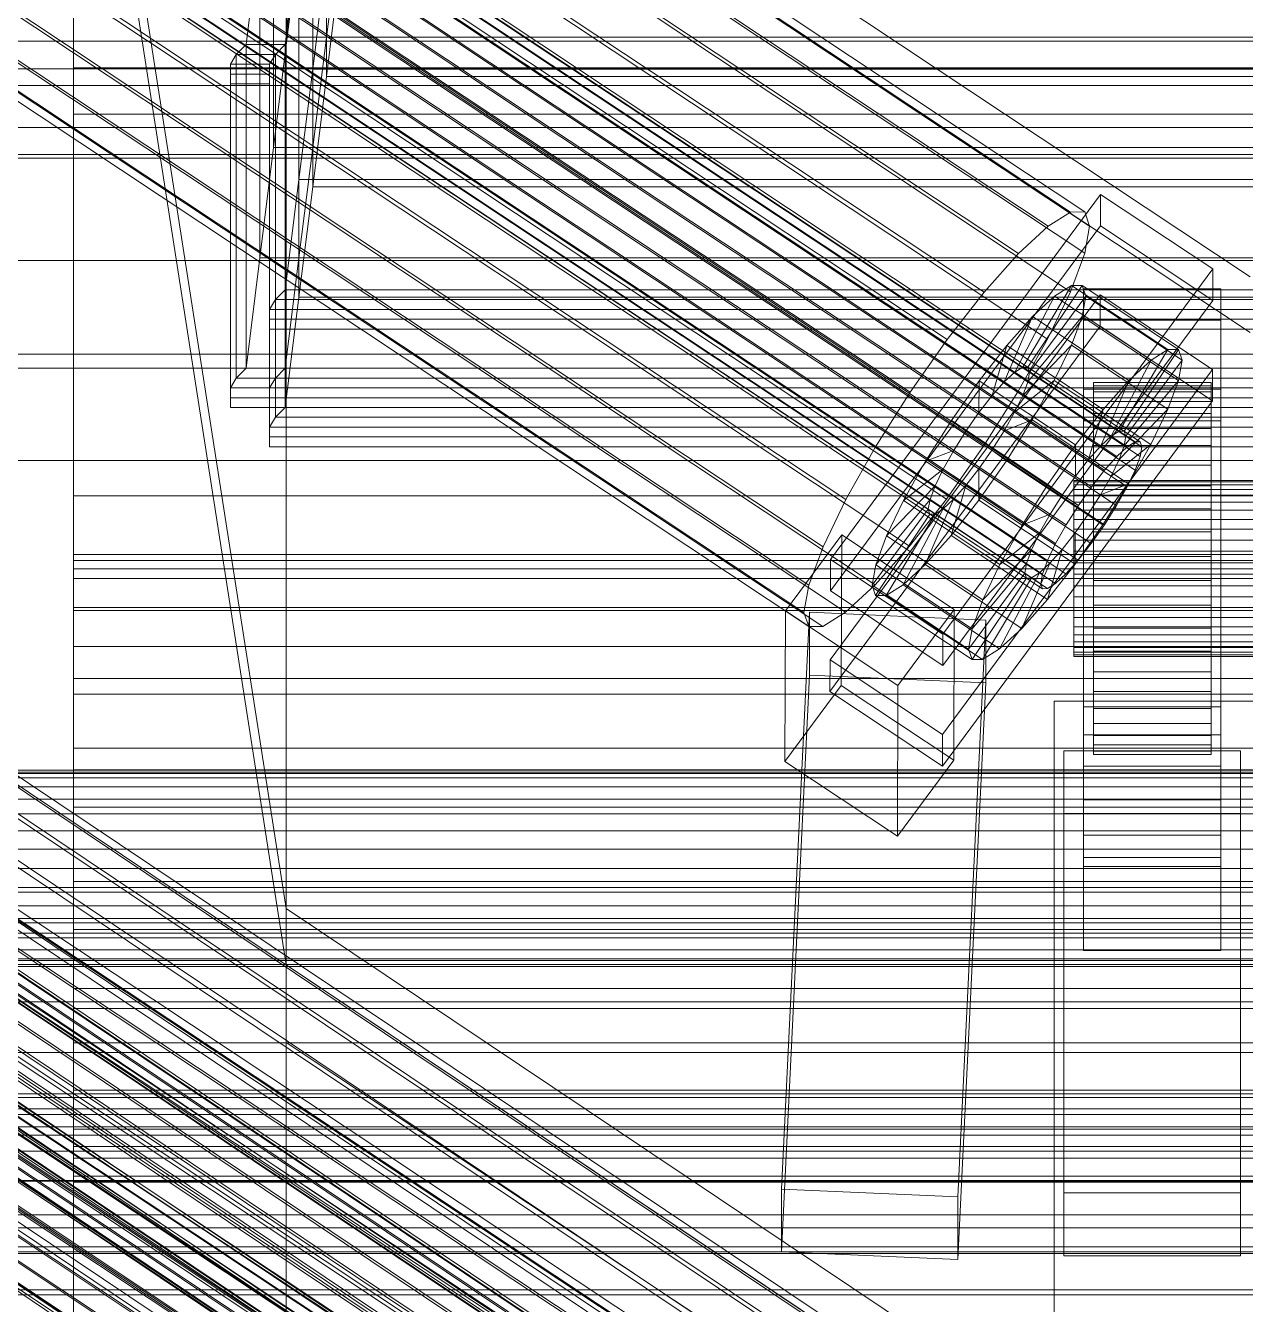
# Model space of a CAD drawing. Header units: millimetres. Extents: x -2500 to 58855, y -53268 to 6837.
# Drawn here: x -254.9 to -130.5, y -32806.5 to -32676.1 of the extents above; entities that cross this region are included whole.
import ezdxf

# ---------------------------------------------------------------- set-up
doc = ezdxf.new("R2010")
doc.units = ezdxf.units.MM
for name, color, linetype, lineweight in [('frontal_C01', 7, 'Continuous', 0), ('frontal_C01-mix', 7, 'Continuous', 0), ('frontal_C02', 7, 'Continuous', 0), ('frontal_C03', 7, 'Continuous', 0), ('frontal_C03-traverse', 7, 'Continuous', 0), ('frontal_secador', 7, 'Continuous', 0), ('frontal_tolva', 7, 'Continuous', 0)]:
    doc.layers.add(name, color=color, linetype=linetype, lineweight=lineweight)

msp = doc.modelspace()

# ---------------------------------------------------------------- linework, layer by layer
at = {"layer": 'frontal_C01'}
for p, q in [((-332.629, -32572.74), (-148.32, -32695.071)), ((-331.181, -32572.732), (-146.872, -32695.064)), ((-334.938, -32574.187), (-150.629, -32696.518)), ((-330.692, -32574.166), (-146.383, -32696.497)), ((-355.53, -32576.597), (-141.731, -32718.502)), ((-355.017, -32576.595), (-141.218, -32718.499)), ((-357.415, -32578.098), (-143.617, -32720.003)), ((-356.348, -32577.11), (-142.549, -32719.014)), ((-355.022, -32578.086), (-141.224, -32719.991)), ((-354.844, -32577.102), (-141.045, -32719.007)), ((-337.95, -32576.976), (-153.641, -32699.307)), ((-331.197, -32576.942), (-146.887, -32699.273)), ((-358.659, -32579.494), (-144.861, -32721.399)), ((-355.541, -32579.479), (-141.742, -32721.383)), ((-146.196, -32723.108), (-359.995, -32581.203)), ((-356.363, -32581.185), (-142.565, -32723.09)), ((-341.461, -32580.916), (-157.152, -32703.247)), ((-332.659, -32580.872), (-148.35, -32703.203)), ((-361.332, -32583.109), (-147.533, -32725.013)), ((-357.434, -32583.089), (-143.635, -32724.994)), ((-362.578, -32585.08), (-148.779, -32726.985)), ((-358.68, -32585.061), (-144.881, -32726.965)), ((-160.922, -32708.07), (-345.231, -32585.739)), ((-334.981, -32585.688), (-150.672, -32708.019)), ((-363.648, -32586.984), (-149.85, -32728.889)), ((-360.017, -32586.966), (-146.218, -32728.871)), ((-364.471, -32588.691), (-150.672, -32730.595)), ((-361.352, -32588.675), (-147.554, -32730.58)), ((-365.168, -32591.067), (-151.369, -32732.972)), ((-364.989, -32590.083), (-151.191, -32731.988)), ((-363.664, -32591.06), (-149.865, -32732.964)), ((-362.596, -32590.071), (-148.798, -32731.976)), ((-349.002, -32591.116), (-164.693, -32713.448)), ((-338.003, -32591.061), (-153.694, -32713.393)), ((-364.995, -32591.575), (-151.196, -32733.479)), ((-364.482, -32591.572), (-150.683, -32733.477)), ((-352.519, -32596.681), (-168.21, -32719.013)), ((-341.52, -32596.626), (-157.211, -32718.958)), ((-355.541, -32602.055), (-171.232, -32724.386)), ((-345.291, -32602.004), (-160.982, -32724.335)), ((-357.863, -32606.871), (-173.554, -32729.202)), ((-349.061, -32606.827), (-164.752, -32729.158)), ((-359.326, -32610.801), (-175.016, -32733.132)), ((-352.572, -32610.767), (-168.263, -32733.098)), ((-359.83, -32613.577), (-175.521, -32735.908)), ((-355.584, -32613.556), (-171.275, -32735.887)), ((-359.341, -32615.01), (-175.032, -32737.342)), ((-357.893, -32615.003), (-173.584, -32737.334)), ((-130, -32701.667), (-228.298, -32636.423)), ((-228.298, -32636.423), (-228.298, -32779.774)), ((-228.298, -32785.462), (-228.298, -32642.111)), ((-228.298, -32642.111), (-130, -32707.354)), ((300, -32680.469), (-300, -32680.469)), ((250, -32680.37), (-250, -32680.37)), ((-250, -32680.37), (-250, -35735.764)), ((-250, -32680.37), (-250, -32685.104)), ((-250, -35740.498), (-250, -32685.104)), ((-250, -32685.104), (250, -32685.104)), ((300, -32686.439), (-300, -32686.439)), ((300, -32689.575), (-300, -32689.575)), ((-172.809, -32730.505), (-145.277, -32693.266)), ((-145.289, -32696.468), (-145.277, -32693.266)), ((-145.277, -32693.266), (-133.809, -32700.878)), ((-150.629, -32696.518), (-148.32, -32695.071)), ((-148.32, -32695.071), (-146.872, -32695.064)), ((-146.872, -32695.064), (-146.383, -32696.497)), ((-145.289, -32696.468), (-172.821, -32733.707)), ((-153.641, -32699.307), (-150.629, -32696.518)), ((-146.383, -32696.497), (-146.887, -32699.273)), ((-133.821, -32704.08), (-145.289, -32696.468)), ((-157.152, -32703.247), (-153.641, -32699.307)), ((-146.887, -32699.273), (-148.35, -32703.203)), ((-133.809, -32700.878), (-161.341, -32738.117)), ((-133.809, -32700.878), (-133.821, -32704.08)), ((-160.922, -32708.07), (-157.152, -32703.247)), ((-153.199, -32710.89), (-148.226, -32702.57)), ((-152.686, -32710.887), (-147.143, -32702.565)), ((-148.35, -32703.203), (-150.672, -32708.019)), ((-148.226, -32702.57), (-149.953, -32703.653)), ((-147.143, -32702.565), (-148.226, -32702.57)), ((-148.226, -32702.57), (-138.396, -32709.095)), ((-147.143, -32702.565), (-137.313, -32709.089)), ((-146.777, -32703.637), (-147.143, -32702.565)), ((-147, -32706.106), (-147, -32702.904)), ((-147, -32702.904), (-133, -32702.904)), ((-147, -32748.377), (-147, -32702.904)), ((-133, -32702.904), (-133, -32706.106)), ((-133, -32702.904), (-133, -32748.377)), ((-172.847, -32740.751), (-145.315, -32703.512)), ((-161.353, -32741.319), (-133.821, -32704.08)), ((-154.017, -32711.403), (-149.953, -32703.653)), ((-152.513, -32711.395), (-146.777, -32703.637)), ((-149.953, -32703.653), (-152.207, -32705.739)), ((-149.953, -32703.653), (-140.123, -32710.177)), ((-147.155, -32705.714), (-146.777, -32703.637)), ((-146.777, -32703.637), (-136.948, -32710.161)), ((-145.327, -32706.714), (-145.315, -32703.512)), ((-145.315, -32703.512), (-133.847, -32711.124)), ((-155.085, -32712.391), (-152.207, -32705.739)), ((-152.207, -32705.739), (-154.833, -32708.686)), ((-152.692, -32712.379), (-147.155, -32705.714)), ((-152.207, -32705.739), (-142.377, -32712.263)), ((-148.249, -32708.654), (-147.155, -32705.714)), ((-147.155, -32705.714), (-137.325, -32712.238)), ((-145.327, -32706.714), (-172.859, -32743.953)), ((-133, -32706.106), (-147, -32706.106)), ((-147, -32706.106), (-147, -32751.579)), ((-133.859, -32714.326), (-145.327, -32706.714)), ((-133, -32751.579), (-133, -32706.106)), ((-164.693, -32713.448), (-160.922, -32708.07)), ((-150.672, -32708.019), (-153.694, -32713.393)), ((-154.833, -32708.686), (-157.653, -32712.294)), ((-156.329, -32713.787), (-154.833, -32708.686)), ((-154.833, -32708.686), (-145.003, -32715.211)), ((-153.21, -32713.771), (-148.249, -32708.654)), ((-149.985, -32712.256), (-148.249, -32708.654)), ((-148.249, -32708.654), (-138.419, -32715.178)), ((-138.396, -32709.095), (-143.369, -32717.414)), ((-137.313, -32709.089), (-142.856, -32717.412)), ((-140.123, -32710.177), (-138.396, -32709.095)), ((-138.396, -32709.095), (-137.313, -32709.089)), ((-137.313, -32709.089), (-136.948, -32710.161)), ((-133.847, -32711.124), (-161.379, -32748.363)), ((-154.017, -32711.403), (-153.199, -32710.89)), ((-153.199, -32710.89), (-152.686, -32710.887)), ((-143.369, -32717.414), (-153.199, -32710.89)), ((-142.856, -32717.412), (-152.686, -32710.887)), ((-152.686, -32710.887), (-152.513, -32711.395)), ((-140.123, -32710.177), (-144.188, -32717.927)), ((-136.948, -32710.161), (-142.683, -32717.92)), ((-142.377, -32712.263), (-140.123, -32710.177)), ((-136.948, -32710.161), (-137.325, -32712.238)), ((-133.847, -32711.124), (-133.859, -32714.326)), ((-157.653, -32712.294), (-160.474, -32716.317)), ((-157.653, -32712.294), (-157.665, -32715.496)), ((-147.823, -32718.819), (-157.653, -32712.294)), ((-156.329, -32713.787), (-155.085, -32712.391)), ((-155.085, -32712.391), (-154.017, -32711.403)), ((-145.255, -32718.915), (-155.085, -32712.391)), ((-154.033, -32715.478), (-149.985, -32712.256)), ((-144.188, -32717.927), (-154.017, -32711.403)), ((-152.692, -32712.379), (-153.21, -32713.771)), ((-152.513, -32711.395), (-152.692, -32712.379)), ((-142.862, -32718.903), (-152.692, -32712.379)), ((-142.683, -32717.92), (-152.513, -32711.395)), ((-152.246, -32716.276), (-149.985, -32712.256)), ((-149.985, -32712.256), (-140.156, -32718.78)), ((-142.377, -32712.263), (-145.255, -32718.915)), ((-145.003, -32715.211), (-142.377, -32712.263)), ((-137.325, -32712.238), (-142.862, -32718.903)), ((-137.325, -32712.238), (-138.419, -32715.178)), ((-168.21, -32719.013), (-164.693, -32713.448)), ((-153.694, -32713.393), (-157.211, -32718.958)), ((-147, -32716.351), (-147, -32713.15)), ((-147, -32713.15), (-133, -32713.15)), ((-147, -32758.623), (-147, -32713.15)), ((-146, -32722.436), (-146, -32712.456)), ((-146, -32712.456), (-146, -32712.787)), ((-146, -32712.456), (-134, -32712.456)), ((-146, -32713.417), (-146, -32712.456)), ((-146, -32722.592), (-146, -32712.787)), ((-146, -32712.787), (-146, -32714.388)), ((-146, -32712.787), (-134, -32712.787)), ((-146, -32722.891), (-146, -32713.417)), ((-146, -32713.417), (-134, -32713.417)), ((-146, -32715.605), (-146, -32713.417)), ((-134, -32712.787), (-134, -32712.456)), ((-134, -32712.456), (-134, -32722.436)), ((-134, -32712.456), (-134, -32713.417)), ((-134, -32714.388), (-134, -32712.787)), ((-134, -32712.787), (-134, -32722.592)), ((-134, -32713.417), (-134, -32722.891)), ((-134, -32713.417), (-134, -32715.605)), ((-133, -32713.15), (-133, -32716.351)), ((-133, -32713.15), (-133, -32758.623)), ((-161.391, -32751.564), (-133.859, -32714.326)), ((-157.665, -32715.496), (-156.329, -32713.787)), ((-146.499, -32720.311), (-156.329, -32713.787)), ((-153.21, -32713.771), (-154.033, -32715.478)), ((-143.38, -32720.296), (-153.21, -32713.771)), ((-146, -32723.351), (-146, -32714.388)), ((-146, -32714.388), (-146, -32717.149)), ((-146, -32714.388), (-134, -32714.388)), ((-134, -32717.149), (-134, -32714.388)), ((-134, -32714.388), (-134, -32723.351)), ((-332.629, -32716.091), (-148.32, -32838.422)), ((-331.181, -32716.083), (-146.872, -32838.415)), ((-160.474, -32716.317), (-163.105, -32720.479)), ((-159.001, -32717.401), (-160.474, -32716.317)), ((-160.474, -32716.317), (-150.644, -32722.841)), ((-159.001, -32717.401), (-157.665, -32715.496)), ((-157.665, -32715.496), (-147.835, -32722.02)), ((-154.033, -32715.478), (-155.103, -32717.382)), ((-155.103, -32717.382), (-152.246, -32716.276)), ((-154.877, -32720.438), (-152.246, -32716.276)), ((-144.203, -32722.002), (-154.033, -32715.478)), ((-152.246, -32716.276), (-142.416, -32722.8)), ((-147.823, -32718.819), (-145.003, -32715.211)), ((-133, -32716.351), (-147, -32716.351)), ((-147, -32716.351), (-147, -32761.825)), ((-145.003, -32715.211), (-146.499, -32720.311)), ((-146, -32723.927), (-146, -32715.605)), ((-146, -32715.605), (-134, -32715.605)), ((-146, -32718.87), (-146, -32715.605)), ((-138.419, -32715.178), (-143.38, -32720.296)), ((-138.419, -32715.178), (-140.156, -32718.78)), ((-134, -32715.605), (-134, -32723.927)), ((-134, -32715.605), (-134, -32718.87)), ((-133, -32761.825), (-133, -32716.351)), ((-334.938, -32717.538), (-150.629, -32839.869)), ((-330.692, -32717.517), (-146.383, -32839.848)), ((-160.247, -32719.373), (-159.001, -32717.401)), ((-149.171, -32723.926), (-159.001, -32717.401)), ((-155.103, -32717.382), (-156.35, -32719.354)), ((-145.274, -32723.906), (-155.103, -32717.382)), ((-146, -32724.658), (-146, -32717.149)), ((-146, -32717.149), (-146, -32720.882)), ((-146, -32717.149), (-134, -32717.149)), ((-143.369, -32717.414), (-144.188, -32717.927)), ((-142.856, -32717.412), (-143.369, -32717.414)), ((-142.683, -32717.92), (-142.856, -32717.412)), ((-134, -32720.882), (-134, -32717.149)), ((-134, -32717.149), (-134, -32724.658)), ((-157.211, -32718.958), (-160.982, -32724.335)), ((-150.644, -32722.841), (-147.823, -32718.819)), ((-147.835, -32722.02), (-147.823, -32718.819)), ((-145.255, -32718.915), (-146.499, -32720.311)), ((-146, -32725.474), (-146, -32718.87)), ((-146, -32718.87), (-134, -32718.87)), ((-146, -32722.991), (-146, -32718.87)), ((-144.188, -32717.927), (-145.255, -32718.915)), ((-140.156, -32718.78), (-144.203, -32722.002)), ((-143.38, -32720.296), (-142.862, -32718.903)), ((-142.862, -32718.903), (-142.683, -32717.92)), ((-142.549, -32719.014), (-141.731, -32718.502)), ((-140.156, -32718.78), (-142.416, -32722.8)), ((-141.731, -32718.502), (-141.218, -32718.499)), ((-141.218, -32718.499), (-141.045, -32719.007)), ((-134, -32718.87), (-134, -32725.474)), ((-134, -32718.87), (-134, -32722.991)), ((-355.53, -32719.948), (-141.731, -32861.853)), ((-355.017, -32719.946), (-141.218, -32861.85)), ((-171.232, -32724.386), (-168.21, -32719.013)), ((-160.247, -32719.373), (-163.105, -32720.479)), ((-161.318, -32721.277), (-160.247, -32719.373)), ((-150.417, -32725.897), (-160.247, -32719.373)), ((-156.35, -32719.354), (-157.686, -32721.259)), ((-156.35, -32719.354), (-154.877, -32720.438)), ((-146.52, -32725.878), (-156.35, -32719.354)), ((-144.861, -32721.399), (-143.617, -32720.003)), ((-143.617, -32720.003), (-142.549, -32719.014)), ((-141.224, -32719.991), (-141.742, -32721.383)), ((-141.045, -32719.007), (-141.224, -32719.991)), ((-357.415, -32721.449), (-143.617, -32863.354)), ((-356.348, -32720.461), (-142.549, -32862.366)), ((-355.022, -32721.437), (-141.224, -32863.342)), ((-354.844, -32720.454), (-141.045, -32862.358)), ((-337.95, -32720.327), (-153.641, -32842.658)), ((-331.197, -32720.293), (-146.887, -32842.624)), ((-163.105, -32720.479), (-165.365, -32724.499)), ((-161.318, -32721.277), (-165.365, -32724.499)), ((-163.105, -32720.479), (-153.275, -32727.004)), ((-162.14, -32722.984), (-161.318, -32721.277)), ((-151.488, -32727.801), (-161.318, -32721.277)), ((-157.686, -32721.259), (-159.022, -32722.968)), ((-157.698, -32724.461), (-154.877, -32720.438)), ((-157.686, -32721.259), (-157.698, -32724.461)), ((-147.856, -32727.783), (-157.686, -32721.259)), ((-154.877, -32720.438), (-145.047, -32726.963)), ((-146.499, -32720.311), (-147.835, -32722.02)), ((-146.196, -32723.108), (-144.861, -32721.399)), ((-146, -32726.427), (-146, -32720.882)), ((-146, -32720.882), (-146, -32725.334)), ((-146, -32720.882), (-134, -32720.882)), ((-144.203, -32722.002), (-143.38, -32720.296)), ((-141.742, -32721.383), (-142.565, -32723.09)), ((-134, -32725.334), (-134, -32720.882)), ((-134, -32720.882), (-134, -32726.427)), ((-358.659, -32722.845), (-144.861, -32864.75)), ((-355.541, -32722.83), (-141.742, -32864.734)), ((-153.275, -32727.004), (-150.644, -32722.841)), ((-150.644, -32722.841), (-149.171, -32723.926)), ((-147.835, -32722.02), (-149.171, -32723.926)), ((-148, -32722.891), (-148, -32722.436)), ((-148, -32722.436), (-148, -32722.592)), ((-148, -32722.436), (148, -32722.436)), ((-148, -32722.592), (-148, -32723.351)), ((-148, -32722.592), (148, -32722.592)), ((-146, -32722.592), (-146, -32722.436)), ((-134, -32722.436), (-146, -32722.436)), ((-146, -32722.436), (-146, -32722.891)), ((-146, -32723.351), (-146, -32722.592)), ((-134, -32722.592), (-146, -32722.592)), ((-145.274, -32723.906), (-144.203, -32722.002)), ((-142.416, -32722.8), (-145.274, -32723.906)), ((-142.416, -32722.8), (-145.047, -32726.963)), ((-134, -32722.436), (-134, -32722.592)), ((-134, -32722.891), (-134, -32722.436)), ((-134, -32722.592), (-134, -32723.351)), ((-162.14, -32722.984), (-167.102, -32728.101)), ((-162.659, -32724.376), (-162.14, -32722.984)), ((-152.311, -32729.508), (-162.14, -32722.984)), ((-159.022, -32722.968), (-160.518, -32728.069)), ((-159.022, -32722.968), (-160.266, -32724.364)), ((-149.192, -32729.492), (-159.022, -32722.968)), ((-149.171, -32723.926), (-150.417, -32725.897)), ((-148, -32723.927), (-148, -32722.891)), ((-148, -32722.891), (148, -32722.891)), ((-148, -32723.351), (-148, -32724.658)), ((-148, -32723.351), (148, -32723.351)), ((-148, -32725.474), (-148, -32723.927)), ((-148, -32723.927), (148, -32723.927)), ((-147.533, -32725.013), (-146.196, -32723.108)), ((-146.52, -32725.878), (-145.274, -32723.906)), ((-134, -32722.891), (-146, -32722.891)), ((-146, -32722.891), (-146, -32723.927)), ((-146, -32727.426), (-146, -32722.991)), ((-146, -32722.991), (-134, -32722.991)), ((-146, -32727.685), (-146, -32722.991)), ((-146, -32724.658), (-146, -32723.351)), ((-134, -32723.351), (-146, -32723.351)), ((-134, -32723.927), (-146, -32723.927)), ((-146, -32723.927), (-146, -32725.474)), ((-142.565, -32723.09), (-143.635, -32724.994)), ((-134, -32723.927), (-134, -32722.891)), ((-134, -32722.991), (-134, -32727.426)), ((-134, -32722.991), (-134, -32727.685)), ((-134, -32723.351), (-134, -32724.658)), ((-134, -32725.474), (-134, -32723.927)), ((-146.196, -32866.459), (-359.995, -32724.554)), ((-356.363, -32724.536), (-142.565, -32866.441)), ((-341.461, -32724.267), (-157.152, -32846.598)), ((-332.659, -32724.223), (-148.35, -32846.554)), ((-173.554, -32729.202), (-171.232, -32724.386)), ((-162.837, -32725.36), (-168.573, -32733.118)), ((-162.659, -32724.376), (-168.196, -32731.041)), ((-165.365, -32724.499), (-167.102, -32728.101)), ((-161.333, -32725.352), (-165.397, -32733.102)), ((-165.365, -32724.499), (-155.535, -32731.023)), ((-160.982, -32724.335), (-164.752, -32729.158)), ((-160.266, -32724.364), (-163.144, -32731.016)), ((-162.837, -32725.36), (-162.659, -32724.376)), ((-162.664, -32725.868), (-162.837, -32725.36)), ((-153.008, -32731.884), (-162.837, -32725.36)), ((-152.829, -32730.9), (-162.659, -32724.376)), ((-161.333, -32725.352), (-162.151, -32725.865)), ((-160.266, -32724.364), (-161.333, -32725.352)), ((-151.503, -32731.877), (-161.333, -32725.352)), ((-160.518, -32728.069), (-157.698, -32724.461)), ((-150.436, -32730.888), (-160.266, -32724.364)), ((-157.698, -32724.461), (-147.868, -32730.985)), ((-148.779, -32726.985), (-147.533, -32725.013)), ((-148, -32724.658), (-148, -32726.427)), ((-148, -32724.658), (148, -32724.658)), ((-148, -32727.426), (-148, -32725.474)), ((-148, -32725.474), (148, -32725.474)), ((-146, -32726.427), (-146, -32724.658)), ((-134, -32724.658), (-146, -32724.658)), ((-146, -32725.334), (-146, -32728.535)), ((-134, -32725.334), (-146, -32725.334)), ((-146, -32725.334), (-146, -32730.2)), ((-134, -32725.474), (-146, -32725.474)), ((-146, -32725.474), (-146, -32727.426)), ((-143.635, -32724.994), (-144.881, -32726.965)), ((-134, -32724.658), (-134, -32726.427)), ((-134, -32728.535), (-134, -32725.334)), ((-134, -32730.2), (-134, -32725.334)), ((-134, -32727.426), (-134, -32725.474)), ((-361.332, -32726.46), (-147.533, -32868.364)), ((-357.434, -32726.44), (-143.635, -32868.345)), ((-162.664, -32725.868), (-168.208, -32734.19)), ((-162.151, -32725.865), (-167.125, -32734.185)), ((-162.151, -32725.865), (-162.664, -32725.868)), ((-152.835, -32732.392), (-162.664, -32725.868)), ((-152.321, -32732.389), (-162.151, -32725.865)), ((-153.275, -32727.004), (-150.417, -32725.897)), ((-150.417, -32725.897), (-151.488, -32727.801)), ((-148, -32726.427), (-148, -32728.535)), ((-148, -32726.427), (148, -32726.427)), ((-147.856, -32727.783), (-146.52, -32725.878)), ((-145.047, -32726.963), (-146.52, -32725.878)), ((-146, -32728.535), (-146, -32726.427)), ((-134, -32726.427), (-146, -32726.427)), ((-134, -32726.427), (-134, -32728.535)), ((-177.394, -32735.751), (-171.658, -32727.993)), ((-171.715, -32743.362), (-171.658, -32727.993)), ((-171.658, -32727.993), (-160.19, -32735.605)), ((-167.102, -32728.101), (-168.196, -32731.041)), ((-167.102, -32728.101), (-157.272, -32734.626)), ((-163.144, -32731.016), (-160.518, -32728.069)), ((-160.518, -32728.069), (-150.688, -32734.593)), ((-155.535, -32731.023), (-153.275, -32727.004)), ((-155.535, -32731.023), (-151.488, -32727.801)), ((-151.488, -32727.801), (-152.311, -32729.508)), ((-149.85, -32728.889), (-148.779, -32726.985)), ((-149.192, -32729.492), (-147.856, -32727.783)), ((-148, -32729.649), (-148, -32727.426)), ((-148, -32727.426), (148, -32727.426)), ((-145.047, -32726.963), (-147.868, -32730.985)), ((-147.868, -32730.985), (-147.856, -32727.783)), ((-144.881, -32726.965), (-146.218, -32728.871)), ((-134, -32727.426), (-146, -32727.426)), ((-146, -32727.426), (-146, -32729.649)), ((-146, -32729.649), (-146, -32727.685)), ((-146, -32727.685), (-134, -32727.685)), ((-146, -32732.634), (-146, -32727.685)), ((-134, -32729.649), (-134, -32727.426)), ((-134, -32727.685), (-134, -32729.649)), ((-134, -32727.685), (-134, -32732.634)), ((-362.578, -32728.432), (-148.779, -32870.336)), ((-358.68, -32728.412), (-144.881, -32870.317)), ((-160.922, -32851.421), (-345.231, -32729.09)), ((-334.981, -32729.039), (-150.672, -32851.37)), ((-175.016, -32733.132), (-173.554, -32729.202)), ((-164.752, -32729.158), (-168.263, -32733.098)), ((-150.672, -32730.595), (-149.85, -32728.889)), ((-148, -32728.535), (-148, -32730.84)), ((148, -32728.535), (-148, -32728.535)), ((-146.218, -32728.871), (-147.554, -32730.58)), ((-146, -32728.535), (-134, -32728.535)), ((-146, -32730.84), (-146, -32728.535)), ((-134, -32728.535), (-134, -32730.84)), ((-363.648, -32730.336), (-149.85, -32872.24)), ((-360.017, -32730.317), (-146.218, -32872.222)), ((-172.809, -32730.505), (-172.821, -32733.707)), ((-161.341, -32738.117), (-172.809, -32730.505)), ((-157.272, -32734.626), (-152.311, -32729.508)), ((-152.311, -32729.508), (-152.829, -32730.9)), ((-151.191, -32731.988), (-150.672, -32730.595)), ((-150.688, -32734.593), (-149.192, -32729.492)), ((-150.436, -32730.888), (-149.192, -32729.492)), ((-147.554, -32730.58), (-148.798, -32731.976)), ((-148, -32731.994), (-148, -32729.649)), ((-148, -32729.649), (148, -32729.649)), ((-134, -32729.649), (-146, -32729.649)), ((-146, -32729.649), (-146, -32731.994)), ((-146, -32730.84), (-146, -32730.2)), ((-146, -32730.2), (-146, -32735.149)), ((-146, -32730.2), (-134, -32730.2)), ((-134, -32731.994), (-134, -32729.649)), ((-134, -32735.149), (-134, -32730.2)), ((-134, -32730.2), (-134, -32730.84)), ((-168.196, -32731.041), (-168.573, -32733.118)), ((-168.196, -32731.041), (-158.366, -32737.566)), ((-165.397, -32733.102), (-163.144, -32731.016)), ((-163.144, -32731.016), (-153.314, -32737.54)), ((-158.743, -32739.642), (-153.008, -32731.884)), ((-158.366, -32737.566), (-152.829, -32730.9)), ((-157.272, -32734.626), (-155.535, -32731.023)), ((-155.567, -32739.626), (-151.503, -32731.877)), ((-153.314, -32737.54), (-150.436, -32730.888)), ((-152.829, -32730.9), (-153.008, -32731.884)), ((-153.008, -32731.884), (-152.835, -32732.392)), ((-152.321, -32732.389), (-151.503, -32731.877)), ((-151.503, -32731.877), (-150.436, -32730.888)), ((-151.369, -32732.972), (-151.191, -32731.988)), ((-147.868, -32730.985), (-150.688, -32734.593)), ((-148.798, -32731.976), (-149.865, -32732.964)), ((-148, -32730.84), (-148, -32733.185)), ((-148, -32730.84), (148, -32730.84)), ((-148, -32734.299), (-148, -32731.994)), ((-148, -32731.994), (148, -32731.994)), ((-146, -32733.185), (-146, -32730.84)), ((-134, -32730.84), (-146, -32730.84)), ((-146, -32731.994), (-146, -32732.634)), ((-134, -32731.994), (-146, -32731.994)), ((-146, -32731.994), (-146, -32734.299)), ((-134, -32730.84), (-134, -32733.185)), ((-134, -32732.634), (-134, -32731.994)), ((-134, -32734.299), (-134, -32731.994)), ((-364.471, -32732.042), (-150.672, -32873.946)), ((-361.352, -32732.026), (-147.554, -32873.931)), ((-175.521, -32735.908), (-175.016, -32733.132)), ((-168.263, -32733.098), (-171.275, -32735.887)), ((-168.573, -32733.118), (-168.208, -32734.19)), ((-168.573, -32733.118), (-158.743, -32739.642)), ((-167.125, -32734.185), (-165.397, -32733.102)), ((-165.397, -32733.102), (-155.567, -32739.626)), ((-158.378, -32740.714), (-152.835, -32732.392)), ((-157.295, -32740.709), (-152.321, -32732.389)), ((-152.835, -32732.392), (-152.321, -32732.389)), ((-151.196, -32733.479), (-151.369, -32732.972)), ((-149.865, -32732.964), (-150.683, -32733.477)), ((-148, -32733.185), (-148, -32735.408)), ((-148, -32733.185), (148, -32733.185)), ((-146, -32732.634), (-134, -32732.634)), ((-146, -32737.5), (-146, -32732.634)), ((-146, -32735.408), (-146, -32733.185)), ((-146, -32733.185), (-146, -32735.149)), ((-134, -32733.185), (-146, -32733.185)), ((-134, -32732.634), (-134, -32737.5)), ((-134, -32735.149), (-134, -32733.185)), ((-134, -32733.185), (-134, -32735.408)), ((-362.596, -32733.423), (-148.798, -32875.327)), ((-349.002, -32734.467), (-164.693, -32856.799)), ((-338.003, -32734.412), (-153.694, -32856.744)), ((-172.821, -32733.707), (-161.353, -32741.319)), ((-168.208, -32734.19), (-167.125, -32734.185)), ((-168.208, -32734.19), (-158.378, -32740.714)), ((-167.125, -32734.185), (-157.295, -32740.709)), ((-150.688, -32734.593), (-153.314, -32737.54)), ((-150.683, -32733.477), (-151.196, -32733.479)), ((-148, -32736.407), (-148, -32734.299)), ((-148, -32734.299), (148, -32734.299)), ((-146, -32734.299), (-146, -32737.5)), ((-134, -32734.299), (-146, -32734.299)), ((-146, -32734.299), (-146, -32736.407)), ((-134, -32737.5), (-134, -32734.299)), ((-134, -32736.407), (-134, -32734.299)), ((-177.811, -32794.707), (-174.943, -32735.888)), ((-177.394, -32735.751), (-177.451, -32751.12)), ((-165.926, -32743.363), (-177.394, -32735.751)), ((-175.032, -32737.342), (-175.521, -32735.908)), ((-174.943, -32742.292), (-174.943, -32735.888)), ((-174.943, -32735.888), (-156.962, -32736.674)), ((-171.275, -32735.887), (-173.584, -32737.334)), ((-160.19, -32735.605), (-165.926, -32743.363)), ((-160.19, -32735.605), (-160.247, -32750.973)), ((-158.366, -32737.566), (-157.272, -32734.626)), ((-148, -32735.408), (-148, -32737.36)), ((-148, -32735.408), (148, -32735.408)), ((-146, -32735.149), (-146, -32739.843)), ((-146, -32735.149), (-134, -32735.149)), ((-146, -32737.36), (-146, -32735.408)), ((-146, -32735.408), (-146, -32739.843)), ((-134, -32735.408), (-146, -32735.408)), ((-134, -32739.843), (-134, -32735.149)), ((-134, -32739.843), (-134, -32735.408)), ((-134, -32735.408), (-134, -32737.36)), ((-156.962, -32736.674), (-159.83, -32795.494)), ((-156.962, -32736.674), (-156.962, -32743.079)), ((-148, -32738.176), (-148, -32736.407)), ((-148, -32736.407), (148, -32736.407)), ((-146, -32736.407), (-146, -32741.952)), ((-134, -32736.407), (-146, -32736.407)), ((-146, -32736.407), (-146, -32738.176)), ((-134, -32741.952), (-134, -32736.407)), ((-134, -32738.176), (-134, -32736.407)), ((-173.584, -32737.334), (-175.032, -32737.342)), ((-161.353, -32741.319), (-161.341, -32738.117)), ((-158.743, -32739.642), (-158.366, -32737.566)), ((-153.314, -32737.54), (-155.567, -32739.626)), ((-148, -32737.36), (-148, -32738.907)), ((-148, -32737.36), (148, -32737.36)), ((-148, -32739.484), (-148, -32738.176)), ((-148, -32738.176), (148, -32738.176)), ((-146, -32738.907), (-146, -32737.36)), ((-146, -32737.36), (-146, -32743.964)), ((-134, -32737.36), (-146, -32737.36)), ((-146, -32737.5), (-134, -32737.5)), ((-146, -32741.952), (-146, -32737.5)), ((-146, -32738.176), (-146, -32745.685)), ((-134, -32738.176), (-146, -32738.176)), ((-146, -32738.176), (-146, -32739.484)), ((-134, -32743.964), (-134, -32737.36)), ((-134, -32737.36), (-134, -32738.907)), ((-134, -32737.5), (-134, -32741.952)), ((-134, -32745.685), (-134, -32738.176)), ((-134, -32739.484), (-134, -32738.176)), ((-158.378, -32740.714), (-158.743, -32739.642)), ((-155.567, -32739.626), (-157.295, -32740.709)), ((-148, -32738.907), (-148, -32739.943)), ((-148, -32738.907), (148, -32738.907)), ((-148, -32740.242), (-148, -32739.484)), ((-148, -32739.484), (148, -32739.484)), ((-146, -32739.943), (-146, -32738.907)), ((-146, -32738.907), (-146, -32747.229)), ((-134, -32738.907), (-146, -32738.907)), ((-146, -32739.484), (-146, -32748.446)), ((-134, -32739.484), (-146, -32739.484)), ((-146, -32739.484), (-146, -32740.242)), ((-134, -32747.229), (-134, -32738.907)), ((-134, -32738.907), (-134, -32739.943)), ((-134, -32748.446), (-134, -32739.484)), ((-134, -32740.242), (-134, -32739.484)), ((-352.519, -32740.032), (-168.21, -32862.364)), ((-341.52, -32739.978), (-157.211, -32862.309)), ((-172.847, -32740.751), (-172.859, -32743.953)), ((-161.379, -32748.363), (-172.847, -32740.751)), ((-157.295, -32740.709), (-158.378, -32740.714)), ((-148, -32739.943), (-148, -32740.399)), ((-148, -32739.943), (148, -32739.943)), ((-148, -32740.399), (-148, -32740.242)), ((-148, -32740.242), (148, -32740.242)), ((-148, -32740.399), (148, -32740.399)), ((-146, -32739.843), (-146, -32743.964)), ((-146, -32739.843), (-134, -32739.843)), ((-146, -32740.399), (-146, -32739.943)), ((-146, -32739.943), (-146, -32749.417)), ((-134, -32739.943), (-146, -32739.943)), ((-146, -32740.242), (-146, -32750.047)), ((-134, -32740.242), (-146, -32740.242)), ((-146, -32740.242), (-146, -32740.399)), ((-146, -32740.399), (-146, -32750.378)), ((-134, -32740.399), (-146, -32740.399)), ((-134, -32743.964), (-134, -32739.843)), ((-134, -32749.417), (-134, -32739.943)), ((-134, -32739.943), (-134, -32740.399)), ((-134, -32750.047), (-134, -32740.242)), ((-134, -32740.399), (-134, -32740.242)), ((-134, -32750.378), (-134, -32740.399)), ((-177.811, -32801.111), (-174.943, -32742.292)), ((-156.962, -32743.079), (-174.943, -32742.292)), ((-146, -32741.952), (-134, -32741.952)), ((-146, -32745.685), (-146, -32741.952)), ((-134, -32741.952), (-134, -32745.685)), ((-171.715, -32743.362), (-177.451, -32751.12)), ((-160.247, -32750.973), (-171.715, -32743.362)), ((-165.983, -32758.731), (-165.926, -32743.363)), ((-159.83, -32801.898), (-156.962, -32743.079)), ((-172.859, -32743.953), (-161.391, -32751.564)), ((-146, -32743.964), (-146, -32747.229)), ((-146, -32743.964), (-134, -32743.964)), ((-134, -32747.229), (-134, -32743.964)), ((-345.291, -32745.355), (-160.982, -32867.686)), ((-147, -32760.89), (-147, -32745.522)), ((-147, -32745.522), (-133, -32745.522)), ((-147, -32754.996), (-147, -32745.522)), ((-146, -32745.685), (-134, -32745.685)), ((-146, -32748.446), (-146, -32745.685)), ((-134, -32745.685), (-134, -32748.446)), ((-133, -32745.522), (-133, -32760.89)), ((-133, -32745.522), (-133, -32754.996)), ((-146, -32747.229), (-146, -32749.417)), ((-146, -32747.229), (-134, -32747.229)), ((-134, -32749.417), (-134, -32747.229)), ((-161.391, -32751.564), (-161.379, -32748.363)), ((-133, -32748.377), (-147, -32748.377)), ((-147, -32748.377), (-147, -32751.579)), ((-146, -32748.446), (-134, -32748.446)), ((-146, -32750.047), (-146, -32748.446)), ((-134, -32748.446), (-134, -32750.047)), ((-133, -32751.579), (-133, -32748.377)), ((-149, -32756.408), (-149, -32750.005)), ((-149, -32750.005), (-131, -32750.005)), ((-149, -32795.099), (-149, -32750.005)), ((-146, -32749.417), (-146, -32750.378)), ((-146, -32749.417), (-134, -32749.417)), ((-146, -32750.047), (-134, -32750.047)), ((-146, -32750.378), (-146, -32750.047)), ((-134, -32750.378), (-134, -32749.417)), ((-134, -32750.047), (-134, -32750.378)), ((-131, -32750.005), (-131, -32756.408)), ((-131, -32750.005), (-131, -32795.099)), ((-177.451, -32751.12), (-165.983, -32758.731)), ((-165.983, -32758.731), (-160.247, -32750.973)), ((-147, -32751.579), (-133, -32751.579)), ((-146, -32750.378), (-134, -32750.378)), ((-133, -32754.996), (-147, -32754.996)), ((-147, -32754.996), (-147, -32770.364)), ((-133, -32770.364), (-133, -32754.996)), ((-131, -32756.408), (-149, -32756.408)), ((-149, -32801.502), (-149, -32756.408)), ((-131, -32801.502), (-131, -32756.408)), ((-133, -32758.623), (-147, -32758.623)), ((-147, -32758.623), (-147, -32761.825)), ((-133, -32761.825), (-133, -32758.623)), ((-133, -32760.89), (-147, -32760.89)), ((-147, -32760.89), (-147, -32770.364)), ((-147, -32761.825), (-133, -32761.825)), ((-133, -32770.364), (-133, -32760.89)), ((-147, -32770.364), (-133, -32770.364)), ((-130, -32845.018), (-228.298, -32779.774)), ((-228.298, -32779.774), (-228.298, -32923.125)), ((-228.298, -32779.774), (-228.298, -32785.462)), ((-228.298, -32928.813), (-228.298, -32785.462)), ((-228.298, -32785.462), (-130, -32850.705)), ((-425, -32789.221), (425, -32789.221)), ((-159.83, -32795.494), (-177.811, -32794.707)), ((-177.811, -32794.707), (-177.811, -32801.111)), ((-159.83, -32801.898), (-159.83, -32795.494)), ((-131, -32795.099), (-149, -32795.099)), ((-149, -32795.099), (-149, -32801.502)), ((-131, -32801.502), (-131, -32795.099)), ((425, -32800.589), (-425, -32800.589)), ((-177.811, -32801.111), (-159.83, -32801.898)), ((-149, -32801.502), (-131, -32801.502)), ((425, -32805.486), (-425, -32805.486))]:
    msp.add_line(p, q, dxfattribs=at)
at = {"layer": 'frontal_C01-mix'}
for q in [(-150, -33000), (150, -32744.944)]:
    msp.add_line((-150, -32744.944), q, dxfattribs=at)
at = {"layer": 'frontal_C02'}
for p, q in [((-250, -32626.968), (-228.298, -32766.096)), ((-228.298, -32771.837), (-250, -32632.709)), ((300, -32682.165), (-300, -32682.165)), ((-331.181, -32702.007), (-146.872, -32825.491)), ((-332.629, -32702.204), (-148.32, -32825.688)), ((-330.692, -32703.25), (-146.383, -32826.734)), ((-334.938, -32703.827), (-150.629, -32827.311)), ((-355.53, -32705.845), (-141.731, -32849.086)), ((-355.017, -32705.775), (-141.218, -32849.017)), ((-331.197, -32705.849), (-146.887, -32829.333)), ((-356.348, -32706.42), (-142.549, -32849.662)), ((-355.022, -32707.137), (-141.224, -32850.378)), ((-354.844, -32706.216), (-141.045, -32849.457)), ((-337.95, -32706.768), (-153.641, -32830.252)), ((-357.415, -32707.462), (-143.617, -32850.704)), ((-355.541, -32708.475), (-141.742, -32851.717)), ((-358.659, -32708.899), (-144.861, -32852.141)), ((-332.659, -32709.627), (-148.35, -32833.111)), ((300, -32709.571), (-300, -32709.571)), ((-146.196, -32853.875), (-359.995, -32710.634)), ((-356.363, -32710.14), (-142.565, -32853.382)), ((-341.461, -32710.824), (-157.152, -32834.308)), ((-357.434, -32712.018), (-143.635, -32855.26)), ((-361.332, -32712.548), (-147.533, -32855.789)), ((-362.578, -32714.511), (-148.779, -32857.752)), ((-358.68, -32713.981), (-144.881, -32857.222)), ((-334.981, -32714.326), (-150.672, -32837.81)), ((-360.017, -32715.895), (-146.218, -32859.136)), ((-160.922, -32839.204), (-345.231, -32715.72)), ((-363.648, -32716.389), (-149.85, -32859.63)), ((-361.352, -32717.63), (-147.554, -32860.871)), ((-364.471, -32718.054), (-150.672, -32861.295)), ((-364.989, -32719.392), (-151.191, -32862.634)), ((-363.664, -32720.109), (-149.865, -32863.35)), ((-362.596, -32719.067), (-148.798, -32862.308)), ((-338.003, -32719.626), (-153.694, -32843.11)), ((-365.168, -32720.313), (-151.369, -32863.555)), ((-364.995, -32720.754), (-151.196, -32863.995)), ((-364.482, -32720.684), (-150.683, -32863.925)), ((-349.002, -32721.121), (-164.693, -32844.605)), ((300, -32720.417), (-300, -32720.417)), ((-341.52, -32725.165), (-157.211, -32848.649)), ((-352.519, -32726.661), (-168.21, -32850.145)), ((-345.291, -32730.567), (-160.982, -32854.051)), ((-355.541, -32731.96), (-171.232, -32855.444)), ((-349.061, -32735.462), (-164.752, -32858.946)), ((-357.863, -32736.659), (-173.554, -32860.143)), ((-352.572, -32739.519), (-168.263, -32863.003)), ((-300, -32752.331), (300, -32752.331)), ((300, -32764.429), (-300, -32764.429)), ((342.5, -32767.115), (-342.5, -32767.115)), ((-130, -32831.954), (-228.298, -32766.096)), ((-228.298, -32766.096), (-228.298, -32896.881)), ((-228.298, -32766.096), (-228.298, -32771.837)), ((342.5, -32768.598), (-342.5, -32768.598)), ((342.5, -32771.389), (-342.5, -32771.389)), ((-228.298, -32902.622), (-228.298, -32771.837)), ((-228.298, -32771.837), (-130, -32837.695)), ((342.5, -32775.615), (-342.5, -32775.615)), ((342.5, -32780.772), (-342.5, -32780.772)), ((342.5, -32787.096), (-342.5, -32787.096)), ((-342.5, -32793.833), (342.5, -32793.833)), ((300, -32798.677), (-300, -32798.677)), ((342.5, -32801.293), (-342.5, -32801.293))]:
    msp.add_line(p, q, dxfattribs=at)
at = {"layer": 'frontal_C03'}
for p, q in [((-250, -32842.276), (-250, -32578.353)), ((-250, -32848.054), (-250, -32584.132)), ((-250, -32596.305), (-250, -35246.305)), ((-250, -35251.121), (-250, -32601.121)), ((450, -32677.647), (-450, -32677.647)), ((-450, -32689.204), (450, -32689.204))]:
    msp.add_line(p, q, dxfattribs=at)
at = {"layer": 'frontal_C03-traverse'}
for p, q in [((-228.2, -32644.25), (-228.2, -32677.25)), ((-224.2, -32677.25), (-224.2, -32644.25)), ((-229.6, -32655.5), (-229.6, -32688.5)), ((-225.6, -32688.5), (-225.6, -32655.5)), ((-231, -32666.75), (-232.4, -32678)), ((-231, -32666.75), (-231, -32699.75)), ((-228.4, -32678), (-227, -32666.75)), ((-228.2, -32677.25), (-226.8, -32666)), ((-227, -32699.75), (-227, -32666.75)), ((-224.2, -32677.25), (-222.8, -32666)), ((-224.2, -32669.25), (-225.6, -32680.5)), ((-224.2, -32669.25), (-224.2, -32677.25)), ((-224.2, -32681.25), (-222.8, -32670)), ((-232.4, -32678), (-233.4, -32679)), ((-232.4, -32678), (-232.4, -32711)), ((-228.4, -32678), (-232.4, -32678)), ((-229.6, -32688.5), (-228.2, -32677.25)), ((-229.4, -32679), (-228.4, -32678)), ((-228.4, -32711), (-228.4, -32678)), ((-224.2, -32677.25), (-228.2, -32677.25)), ((-225.6, -32688.5), (-224.2, -32677.25)), ((-63.9, -32677.25), (-224.2, -32677.25)), ((-224.2, -32677.25), (-224.2, -32681.25)), ((-233.4, -32679), (-234, -32680)), ((-233.4, -32679), (-233.4, -32712)), ((-229.4, -32679), (-233.4, -32679)), ((-230, -32680), (-229.4, -32679)), ((-229.4, -32712), (-229.4, -32679)), ((-234, -32680), (-234, -32713)), ((-230, -32680), (-234, -32680)), ((-234, -32680), (-234, -32681)), ((-234, -32681), (-234, -32714)), ((-230, -32681), (-234, -32681)), ((-234, -32681), (-234, -32682)), ((-230, -32713), (-230, -32680)), ((-230, -32681), (-230, -32680)), ((-230, -32714), (-230, -32681)), ((-230, -32682), (-230, -32681)), ((-225.6, -32680.5), (-227, -32691.75)), ((-225.6, -32680.5), (-70.2, -32680.5)), ((-225.6, -32680.5), (-225.6, -32688.5)), ((-234, -32682), (-234, -32715)), ((-230, -32682), (-234, -32682)), ((-230, -32715), (-230, -32682)), ((-225.6, -32692.5), (-224.2, -32681.25)), ((-63.9, -32681.25), (-224.2, -32681.25)), ((-231, -32699.75), (-229.6, -32688.5)), ((-225.6, -32688.5), (-229.6, -32688.5)), ((-227, -32699.75), (-225.6, -32688.5)), ((-70.2, -32688.5), (-225.6, -32688.5)), ((-225.6, -32688.5), (-225.6, -32692.5)), ((-227, -32691.75), (-228.4, -32703)), ((-227, -32691.75), (-76.5, -32691.75)), ((-227, -32691.75), (-227, -32699.75)), ((-227, -32703.75), (-225.6, -32692.5)), ((-70.2, -32692.5), (-225.6, -32692.5)), ((-232.4, -32711), (-231, -32699.75)), ((-227, -32699.75), (-231, -32699.75)), ((-228.4, -32711), (-227, -32699.75)), ((-76.5, -32699.75), (-227, -32699.75)), ((-227, -32699.75), (-227, -32703.75)), ((-228.4, -32703), (-229.4, -32704)), ((-228.4, -32703), (-82.8, -32703)), ((-228.4, -32703), (-228.4, -32711)), ((-229.4, -32704), (-230, -32705)), ((-229.4, -32704), (-87.3, -32704)), ((-229.4, -32704), (-229.4, -32712)), ((-228.4, -32715), (-227, -32703.75)), ((-76.5, -32703.75), (-227, -32703.75)), ((-230, -32705), (-90, -32705)), ((-230, -32705), (-230, -32713)), ((-230, -32705), (-230, -32706)), ((-230, -32706), (-90, -32706)), ((-230, -32706), (-230, -32714)), ((-230, -32706), (-230, -32707)), ((-230, -32707), (-90, -32707)), ((-230, -32707), (-230, -32715)), ((-233.4, -32712), (-232.4, -32711)), ((-228.4, -32711), (-232.4, -32711)), ((-229.4, -32712), (-228.4, -32711)), ((-82.8, -32711), (-228.4, -32711)), ((-228.4, -32711), (-228.4, -32715)), ((-234, -32713), (-233.4, -32712)), ((-229.4, -32712), (-233.4, -32712)), ((-230, -32713), (-229.4, -32712)), ((-87.3, -32712), (-229.4, -32712)), ((-229.4, -32712), (-229.4, -32716)), ((-230, -32713), (-234, -32713)), ((-234, -32714), (-234, -32713)), ((-90, -32713), (-230, -32713)), ((-230, -32713), (-230, -32717)), ((-230, -32714), (-230, -32713)), ((-230, -32714), (-234, -32714)), ((-234, -32715), (-234, -32714)), ((-230, -32715), (-234, -32715)), ((-90, -32714), (-230, -32714)), ((-230, -32714), (-230, -32718)), ((-230, -32715), (-230, -32714)), ((-90, -32715), (-230, -32715)), ((-230, -32715), (-230, -32719)), ((-229.4, -32716), (-228.4, -32715)), ((-82.8, -32715), (-228.4, -32715)), ((-230, -32717), (-229.4, -32716)), ((-87.3, -32716), (-229.4, -32716)), ((-90, -32717), (-230, -32717)), ((-230, -32718), (-230, -32717)), ((-90, -32718), (-230, -32718)), ((-230, -32719), (-230, -32718)), ((-90, -32719), (-230, -32719))]:
    msp.add_line(p, q, dxfattribs=at)
at = {"layer": 'frontal_secador'}
for p, q in [((-250, -32724), (250, -32724)), ((-250, -32730), (-250, -32724)), ((-250, -32730), (250, -32730)), ((-250, -32731.441), (-250, -32730)), ((-250, -32730.615), (-250, -32730)), ((-250, -32732.436), (-250, -32730.615)), ((250, -32730.615), (-250, -32730.615)), ((-250, -32735.709), (-250, -32731.441)), ((250, -32731.441), (-250, -32731.441)), ((-250, -32735.393), (-250, -32732.436)), ((250, -32732.436), (-250, -32732.436)), ((-250, -32739.373), (-250, -32735.393)), ((250, -32735.393), (-250, -32735.393)), ((-250, -32742.64), (-250, -32735.709)), ((250, -32735.709), (-250, -32735.709)), ((-250, -32744.222), (-250, -32739.373)), ((250, -32739.373), (-250, -32739.373)), ((-250, -32751.967), (-250, -32742.64)), ((250, -32742.64), (-250, -32742.64)), ((-250, -32749.754), (-250, -32744.222)), ((250, -32744.222), (-250, -32744.222)), ((-250, -32755.757), (-250, -32749.754)), ((250, -32749.754), (-250, -32749.754)), ((300, -32752), (-300, -32752)), ((300, -32752.192), (-300, -32752.192)), ((300, -32752.761), (-300, -32752.761)), ((-250, -32763.332), (-250, -32751.967)), ((250, -32751.967), (-250, -32751.967)), ((300, -32753.685), (-300, -32753.685)), ((300, -32754.929), (-300, -32754.929)), ((300, -32756.444), (-300, -32756.444)), ((-250, -32762), (-250, -32755.757)), ((250, -32755.757), (-250, -32755.757)), ((300, -32758.173), (-300, -32758.173)), ((300, -32760.049), (-300, -32760.049)), ((-300, -32762), (300, -32762)), ((-250, -32762), (-250, -32768.243)), ((-250, -32762), (250, -32762)), ((300, -32763.951), (-300, -32763.951)), ((-250, -32776.299), (-250, -32763.332)), ((250, -32763.332), (-250, -32763.332)), ((300, -32765.827), (-300, -32765.827)), ((300, -32767.556), (-300, -32767.556)), ((-250, -32768.243), (-250, -32774.246)), ((250, -32768.243), (-250, -32768.243)), ((300, -32769.071), (-300, -32769.071)), ((300, -32770.315), (-300, -32770.315)), ((300, -32771.239), (-300, -32771.239)), ((300, -32771.808), (-300, -32771.808)), ((300, -32772), (-300, -32772)), ((-250, -32774.246), (-250, -32779.778)), ((250, -32774.246), (-250, -32774.246)), ((-250, -32790.368), (-250, -32776.299)), ((250, -32776.299), (-250, -32776.299)), ((-250, -32779.778), (-250, -32784.627)), ((250, -32779.778), (-250, -32779.778)), ((360, -32785), (-360, -32785)), ((360, -32785.384), (-360, -32785.384)), ((-250, -32784.627), (-250, -32788.607)), ((250, -32784.627), (-250, -32784.627)), ((360, -32786.522), (-360, -32786.522)), ((360, -32788.371), (-360, -32788.371)), ((-250, -32788.607), (-250, -32791.564)), ((250, -32788.607), (-250, -32788.607)), ((-250, -32805), (-250, -32790.368)), ((250, -32790.368), (-250, -32790.368)), ((360, -32790.858), (-360, -32790.858)), ((-250, -32791.564), (-250, -32793.385)), ((250, -32791.564), (-250, -32791.564)), ((360, -32793.889), (-360, -32793.889)), ((-250, -32793.385), (-250, -32794)), ((250, -32793.385), (-250, -32793.385)), ((250, -32794), (-250, -32794)), ((360, -32797.346), (-360, -32797.346)), ((360, -32801.098), (-360, -32801.098)), ((-360, -32805), (360, -32805)), ((-315, -32805), (315, -32805)), ((-250, -32805), (-250, -32819.632)), ((-250, -32805), (250, -32805))]:
    msp.add_line(p, q, dxfattribs=at)
at = {"layer": 'frontal_tolva'}
for p, q in [((-1821.5, -32700), (1821.5, -32700)), ((-1725, -32700), (1725, -32700)), ((-1821.5, -32711), (1821.5, -32711))]:
    msp.add_line(p, q, dxfattribs=at)

doc.saveas('drawing.dxf')
